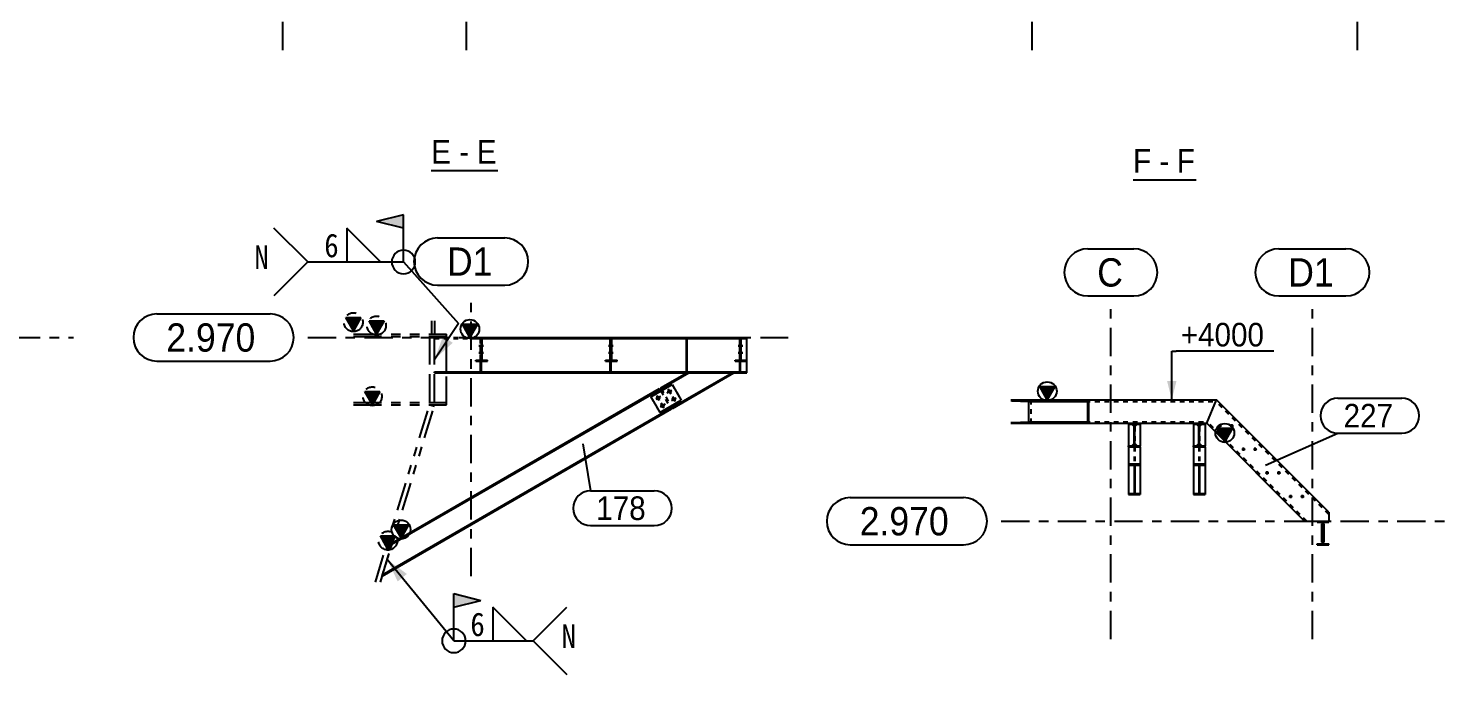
# Model space of a CAD drawing. Header units: millimetres. Extents: x 0 to 594, y 0 to 420.
# Drawn here: x 320.4 to 471.3, y 214.6 to 283.1 of the extents above; entities that cross this region are included whole.
import ezdxf

# ---------------------------------------------------------------- set-up
doc = ezdxf.new("R2010")
doc.units = ezdxf.units.MM
doc.header["$MEASUREMENT"] = 0
for name, pattern in [('XKITLINE00', [0]), ('XKITLINE02', [4, 2, -2]), ('XKITLINE03', [6, 3, -1, 1, -1]), ('XKITLINE04', [3, 0.5, -0.5, 0.5, -0.5, 0.5, -0.5]), ('XKITLINE05', [8, 3, -1, 1, -1, 1, -1])]:
    doc.linetypes.add(name, pattern=pattern)
for name, color, linetype in [('grid', 7, 'Continuous'), ('mark', 7, 'Continuous'), ('part1', 7, 'Continuous'), ('text', 7, 'Continuous'), ('view', 7, 'Continuous'), ('weld', 7, 'Continuous')]:
    doc.layers.add(name, color=color, linetype=linetype)
doc.styles.add('STYLE_1', font='arial.ttf', dxfattribs={"height": 0.2})
doc.styles.add('STYLE_4', font='仿宋_GB2312_3.ttf', dxfattribs={"height": 0.2})

# ---------------------------------------------------------------- blocks, each defined once
blk = doc.blocks.new('*D2578')
at = {"layer": 'grid', "color": 4, "linetype": 'XKITLINE00'}
for p, q in [((1511.73, 1911.53), (1515.95, 1911.53)), ((1511.73, 1906.53), (1515.95, 1906.53))]:
    blk.add_line(p, q, dxfattribs=at)
at = {"layer": 'grid', "color": 4, "linetype": 'XKITLINE03'}
blk.add_line((1513.84, 1819.98), (1513.84, 1905.53), dxfattribs=at)
at = {"layer": 'grid', "color": 4, "linetype": 'XKITLINE00'}
for centre, start, end in [((1511.73, 1909.03), 90, -90), ((1515.95, 1909.03), -90, 90)]:
    blk.add_arc(centre, 2.5, start, end, dxfattribs=at)
at = {"layer": 'grid', "color": 4, "style": 'STYLE_1', "width": 0.9}
blk.add_text('9', height=3, dxfattribs=at).set_placement((1512.73, 1907.53))
blk = doc.blocks.new('*D2579')
at = {"layer": 'grid', "color": 4, "linetype": 'XKITLINE00'}
for p, q in [((1529.89, 1911.53), (1536.79, 1911.53)), ((1529.89, 1906.53), (1536.79, 1906.53))]:
    blk.add_line(p, q, dxfattribs=at)
at = {"layer": 'grid', "color": 4, "linetype": 'XKITLINE03'}
blk.add_line((1533.34, 1819.98), (1533.34, 1905.53), dxfattribs=at)
at = {"layer": 'grid', "color": 4, "linetype": 'XKITLINE00'}
for centre, start, end in [((1529.89, 1909.03), 90, -90), ((1536.79, 1909.03), -90, 90)]:
    blk.add_arc(centre, 2.5, start, end, dxfattribs=at)
at = {"layer": 'grid', "color": 4, "style": 'STYLE_1', "width": 0.9}
blk.add_text('S1', height=3, dxfattribs=at).set_placement((1530.89, 1907.53))
blk = doc.blocks.new('*D2753')
at = {"layer": 'grid', "color": 4, "linetype": 'XKITLINE00'}
for p, q in [((1589.89, 1911.53), (1596.79, 1911.53)), ((1589.89, 1906.53), (1596.79, 1906.53))]:
    blk.add_line(p, q, dxfattribs=at)
at = {"layer": 'grid', "color": 4, "linetype": 'XKITLINE03'}
blk.add_line((1593.34, 1819.98), (1593.34, 1905.53), dxfattribs=at)
at = {"layer": 'grid', "color": 4, "linetype": 'XKITLINE00'}
for centre, start, end in [((1589.89, 1909.03), 90, -90), ((1596.79, 1909.03), -90, 90)]:
    blk.add_arc(centre, 2.5, start, end, dxfattribs=at)
at = {"layer": 'grid', "color": 4, "style": 'STYLE_1', "width": 0.9}
blk.add_text('S2', height=3, dxfattribs=at).set_placement((1590.89, 1907.53))
blk = doc.blocks.new('*D2754')
at = {"layer": 'grid', "color": 4, "linetype": 'XKITLINE00'}
for p, q in [((1624.39, 1911.53), (1631.29, 1911.53)), ((1624.39, 1906.53), (1631.29, 1906.53))]:
    blk.add_line(p, q, dxfattribs=at)
at = {"layer": 'grid', "color": 4, "linetype": 'XKITLINE03'}
blk.add_line((1627.84, 1819.98), (1627.84, 1905.53), dxfattribs=at)
at = {"layer": 'grid', "color": 4, "linetype": 'XKITLINE00'}
for centre, start, end in [((1624.39, 1909.03), 90, -90), ((1631.29, 1909.03), -90, 90)]:
    blk.add_arc(centre, 2.5, start, end, dxfattribs=at)
at = {"layer": 'grid', "color": 4, "style": 'STYLE_1', "width": 0.9}
blk.add_text('S3', height=3, dxfattribs=at).set_placement((1625.39, 1907.53))
blk = doc.blocks.new('*D4155')
at = {"layer": 'grid', "color": 4, "linetype": 'XKITLINE00'}
for p, q in [((1427.1, 1792), (1439.11, 1792)), ((1427.1, 1787), (1439.11, 1787))]:
    blk.add_line(p, q, dxfattribs=at)
at = {"layer": 'grid', "color": 4, "linetype": 'XKITLINE03'}
blk.add_line((1443.11, 1789.5), (1491.64, 1789.5), dxfattribs=at)
at = {"layer": 'grid', "color": 4, "linetype": 'XKITLINE00'}
for centre, start, end in [((1427.1, 1789.5), 90, -90), ((1439.11, 1789.5), -90, 90)]:
    blk.add_arc(centre, 2.5, start, end, dxfattribs=at)
at = {"layer": 'grid', "color": 4, "style": 'STYLE_1', "width": 0.9}
blk.add_text('2.970', height=3, dxfattribs=at).set_placement((1428.1, 1788))
blk = doc.blocks.new('*D4184')
at = {"layer": 'weld', "color": 1, "linetype": 'XKITLINE00'}
for p, q in [((1531.99, 1757.34), (1524.93, 1765.96)), ((1531.99, 1757.34), (1531.99, 1762.34)), ((1531.99, 1762.34), (1534.85, 1761.62)), ((1531.99, 1760.91), (1534.85, 1761.62)), ((1539.69, 1757.34), (1536.12, 1760.91)), ((1536.12, 1760.91), (1536.12, 1757.34)), ((1540.41, 1757.34), (1543.98, 1760.91)), ((1531.99, 1757.34), (1540.41, 1757.34)), ((1536.12, 1757.34), (1539.69, 1757.34)), ((1540.41, 1757.34), (1543.98, 1753.77))]:
    blk.add_line(p, q, dxfattribs=at)
for start, end in [(90, -90), (-90, 90)]:
    blk.add_arc((1531.99, 1757.34), 1.25, start, end, dxfattribs=at)
at = {"layer": 'weld', "color": 1}
for points in [[(1524.93, 1765.96), (1527, 1764.43), (1524.93, 1765.96), (1526.03, 1763.63)], [(1531.99, 1760.91), (1531.99, 1762.34), (1531.99, 1760.91), (1534.85, 1761.62)]]:
    blk.add_solid(points, dxfattribs=at)
at = {"layer": 'weld', "color": 1, "style": 'STYLE_4', "width": 0.9}
for s, p in [('6', (1533.74, 1757.84)), ('N', (1543.41, 1756.59))]:
    blk.add_text(s, height=2.5, dxfattribs=at).set_placement(p)
blk = doc.blocks.new('*D4185')
at = {"layer": 'weld', "color": 1, "linetype": 'XKITLINE00'}
for p, q in [((1526.65, 1802.51), (1523.8, 1801.79)), ((1526.65, 1801.08), (1523.8, 1801.79)), ((1526.65, 1797.51), (1526.65, 1802.51)), ((1516.49, 1797.51), (1512.91, 1801.08)), ((1524.19, 1797.51), (1520.62, 1801.08)), ((1520.62, 1801.08), (1520.62, 1797.51)), ((1516.49, 1797.51), (1512.91, 1793.93)), ((1516.49, 1797.51), (1526.65, 1797.51)), ((1520.62, 1797.51), (1524.19, 1797.51)), ((1526.65, 1797.51), (1532.48, 1790.98)), ((1532.48, 1790.98), (1529.96, 1787.2))]:
    blk.add_line(p, q, dxfattribs=at)
for start, end in [(90, -90), (-90, 90)]:
    blk.add_arc((1526.65, 1797.51), 1.25, start, end, dxfattribs=at)
at = {"layer": 'weld', "color": 1}
for points in [[(1526.65, 1801.08), (1523.8, 1801.79), (1526.65, 1801.08), (1526.65, 1802.51)], [(1529.96, 1787.2), (1530.83, 1789.63), (1529.96, 1787.2), (1531.87, 1788.94)]]:
    blk.add_solid(points, dxfattribs=at)
at = {"layer": 'weld', "color": 1, "style": 'STYLE_4', "width": 0.9}
for s, p in [('6', (1518.24, 1798.01)), ('N', (1510.83, 1796.76))]:
    blk.add_text(s, height=2.5, dxfattribs=at).set_placement(p)
blk = doc.blocks.new('*D4186')
at = {"layer": 'mark', "color": 1, "linetype": 'XKITLINE00'}
for p, q in [((1545.66, 1778.23), (1546.49, 1773.25)), ((1546.49, 1773.25), (1553.25, 1773.25)), ((1546.49, 1773.25), (1546.49, 1773.25)), ((1546.49, 1769.55), (1553.25, 1769.55))]:
    blk.add_line(p, q, dxfattribs=at)
for centre, start, end in [((1546.49, 1771.4), 90, -90), ((1553.25, 1771.4), -90, 90)]:
    blk.add_arc(centre, 1.85, start, end, dxfattribs=at)
at = {"layer": 'mark', "color": 1, "style": 'STYLE_1', "width": 0.9}
blk.add_text('178', height=2.5, dxfattribs=at).set_placement((1547.09, 1770.15))
blk = doc.blocks.new('*D4187')
at = {"layer": 'part1', "color": 0, "linetype": 'XKITLINE00'}
for p, q in [((1561.82, 1789.4), (1561.82, 1789.5)), ((1561.82, 1789.5), (1563.07, 1789.5)), ((1561.82, 1789.4), (1562.41, 1789.4)), ((1562.41, 1787.1), (1562.41, 1789.4)), ((1562.48, 1789.4), (1563.07, 1789.4)), ((1562.48, 1787.1), (1562.48, 1789.4)), ((1563.07, 1789.4), (1563.07, 1789.5)), ((1561.82, 1787.1), (1562.41, 1787.1)), ((1561.82, 1787), (1561.82, 1787.1)), ((1561.82, 1787), (1563.07, 1787)), ((1562.48, 1787.1), (1563.07, 1787.1)), ((1563.07, 1787), (1563.07, 1787.1))]:
    blk.add_line(p, q, dxfattribs=at)
blk = doc.blocks.new('*D4188')
at = {"layer": 'part1', "color": 2, "linetype": 'XKITLINE04'}
for p, q in [((1561.82, 1789.5), (1563.07, 1789.5)), ((1561.82, 1789.4), (1561.82, 1789.5)), ((1561.82, 1789.4), (1562.41, 1789.4)), ((1562.41, 1787.1), (1562.41, 1789.4)), ((1562.48, 1787.1), (1562.48, 1789.4)), ((1562.48, 1789.4), (1563.07, 1789.4)), ((1563.07, 1789.4), (1563.07, 1789.5)), ((1561.82, 1787.1), (1562.41, 1787.1)), ((1561.82, 1787), (1561.82, 1787.1)), ((1561.82, 1787), (1563.07, 1787)), ((1562.48, 1787.1), (1563.07, 1787.1)), ((1563.07, 1787), (1563.07, 1787.1))]:
    blk.add_line(p, q, dxfattribs=at)
blk = doc.blocks.new('*D4189')
at = {"layer": 'part1', "color": 0, "linetype": 'XKITLINE00'}
for p, q in [((1562.31, 1789.14), (1562.31, 1789.39)), ((1562.31, 1789.39), (1562.41, 1789.39)), ((1562.31, 1789.19), (1562.41, 1789.19)), ((1562.31, 1789.13), (1562.31, 1789.14)), ((1562.31, 1789.12), (1562.31, 1789.13)), ((1562.31, 1787.1), (1562.31, 1789.12)), ((1562.31, 1789.12), (1562.41, 1789.12)), ((1562.31, 1787.37), (1562.41, 1787.37)), ((1562.31, 1787.31), (1562.41, 1787.31)), ((1562.31, 1785.86), (1562.31, 1787)), ((1562.41, 1785.86), (1562.41, 1787)), ((1562.31, 1785.86), (1562.41, 1785.86))]:
    blk.add_line(p, q, dxfattribs=at)
at = {"layer": 'part1', "color": 2, "linetype": 'XKITLINE04'}
for p, q in [((1562.31, 1787), (1562.31, 1789.2)), ((1562.31, 1789.2), (1562.41, 1789.2)), ((1562.31, 1789.12), (1562.41, 1789.12)), ((1562.41, 1789.14), (1562.41, 1789.39)), ((1562.41, 1787), (1562.41, 1789.2)), ((1562.41, 1789.13), (1562.41, 1789.14)), ((1562.41, 1789.12), (1562.41, 1789.13)), ((1562.31, 1787.37), (1562.41, 1787.37)), ((1562.31, 1786.05), (1562.41, 1786.05))]:
    blk.add_line(p, q, dxfattribs=at)
blk = doc.blocks.new('*D4190')
at = {"layer": 'part1', "color": 0, "linetype": 'XKITLINE00'}
for p, q in [((1562.14, 1788.62), (1562.64, 1788.62)), ((1562.14, 1787.87), (1562.64, 1787.87))]:
    blk.add_line(p, q, dxfattribs=at)
blk = doc.blocks.new('*D4191')
at = {"layer": 'part1', "color": 0, "linetype": 'XKITLINE02'}
for p, q in [((1562.64, 1788.62), (1562.14, 1788.62)), ((1562.64, 1787.87), (1562.14, 1787.87))]:
    blk.add_line(p, q, dxfattribs=at)
blk = doc.blocks.new('*D4192')
at = {"layer": 'part1', "color": 2, "linetype": 'XKITLINE04'}
for p, q in [((1562.31, 1789.14), (1562.31, 1789.39)), ((1562.31, 1789.39), (1562.41, 1789.39)), ((1562.31, 1785.86), (1562.31, 1789.2)), ((1562.31, 1789.2), (1562.41, 1789.2)), ((1562.31, 1789.19), (1562.41, 1789.19)), ((1562.31, 1789.13), (1562.31, 1789.14)), ((1562.31, 1789.12), (1562.31, 1789.13)), ((1562.31, 1789.12), (1562.41, 1789.12)), ((1562.31, 1789.12), (1562.41, 1789.12)), ((1562.41, 1789.14), (1562.41, 1789.39)), ((1562.41, 1785.86), (1562.41, 1789.2)), ((1562.41, 1789.13), (1562.41, 1789.14)), ((1562.41, 1789.12), (1562.41, 1789.13)), ((1562.31, 1787.37), (1562.41, 1787.37)), ((1562.31, 1787.37), (1562.41, 1787.37)), ((1562.31, 1787.31), (1562.41, 1787.31)), ((1562.31, 1786.05), (1562.41, 1786.05)), ((1562.31, 1785.86), (1562.41, 1785.86))]:
    blk.add_line(p, q, dxfattribs=at)
blk = doc.blocks.new('*D4193')
at = {"layer": 'grid', "color": 4, "linetype": 'XKITLINE00'}
for p, q in [((1530.26, 1800.05), (1537.38, 1800.05)), ((1530.26, 1795.05), (1537.38, 1795.05))]:
    blk.add_line(p, q, dxfattribs=at)
at = {"layer": 'grid', "color": 4, "linetype": 'XKITLINE03'}
blk.add_line((1533.82, 1764.19), (1533.82, 1794.05), dxfattribs=at)
at = {"layer": 'grid', "color": 4, "linetype": 'XKITLINE00'}
for centre, start, end in [((1530.26, 1797.55), 90, -90), ((1537.38, 1797.55), -90, 90)]:
    blk.add_arc(centre, 2.5, start, end, dxfattribs=at)
at = {"layer": 'grid', "color": 4, "style": 'STYLE_1', "width": 0.9}
blk.add_text('D1', height=3, dxfattribs=at).set_placement((1531.26, 1796.05))
blk = doc.blocks.new('*D4194')
at = {"layer": 'grid', "color": 4, "linetype": 'XKITLINE00'}
for p, q in [((1500.49, 1792), (1512.5, 1792)), ((1500.49, 1787), (1512.5, 1787))]:
    blk.add_line(p, q, dxfattribs=at)
at = {"layer": 'grid', "color": 4, "linetype": 'XKITLINE03'}
blk.add_line((1516.5, 1789.5), (1567.45, 1789.5), dxfattribs=at)
at = {"layer": 'grid', "color": 4, "linetype": 'XKITLINE00'}
for centre, start, end in [((1500.49, 1789.5), 90, -90), ((1512.5, 1789.5), -90, 90)]:
    blk.add_arc(centre, 2.5, start, end, dxfattribs=at)
at = {"layer": 'grid', "color": 4, "style": 'STYLE_1', "width": 0.9}
blk.add_text('2.970', height=3, dxfattribs=at).set_placement((1501.49, 1788))
blk = doc.blocks.new('*D4195')
at = {"layer": 'part1', "color": 6, "linetype": 'XKITLINE05'}
for p, q in [((1523.79, 1789.87), (1522.99, 1791.27)), ((1522.99, 1791.27), (1524.59, 1791.27)), ((1524.59, 1791.27), (1523.79, 1789.87)), ((1521.33, 1789.87), (1531.19, 1789.87)), ((1521.33, 1789.62), (1531.19, 1789.62)), ((1531.19, 1789.5), (1531.19, 1789.87)), ((1531.19, 1782.37), (1531.19, 1789.5)), ((1531.19, 1787), (1531.19, 1789.5)), ((1531.19, 1785.86), (1531.19, 1787)), ((1531.19, 1785.75), (1531.19, 1785.86)), ((1531.19, 1782.37), (1531.19, 1785.75)), ((1521.33, 1782.62), (1531.19, 1782.62)), ((1521.33, 1782.37), (1531.19, 1782.37))]:
    blk.add_line(p, q, dxfattribs=at)
blk.add_circle((1523.79, 1790.77), 1, dxfattribs=at)
at = {"layer": 'part1', "color": 6}
blk.add_solid([(1522.99, 1791.27), (1524.59, 1791.27), (1522.99, 1791.27), (1523.79, 1789.87)], dxfattribs=at)
blk = doc.blocks.new('*D4196')
at = {"layer": 'part1', "color": 6, "linetype": 'XKITLINE05'}
for p, q in [((1521.33, 1790.22), (1520.53, 1791.62)), ((1520.53, 1791.62), (1522.13, 1791.62)), ((1522.13, 1791.62), (1521.33, 1790.22)), ((1529.63, 1791.25), (1529.63, 1789.87)), ((1529.94, 1791.25), (1529.94, 1789.87)), ((1521.33, 1789.87), (1529.63, 1789.87)), ((1529.63, 1789.87), (1529.94, 1789.87))]:
    blk.add_line(p, q, dxfattribs=at)
blk.add_circle((1521.33, 1791.12), 1, dxfattribs=at)
at = {"layer": 'part1', "color": 6}
blk.add_solid([(1520.53, 1791.62), (1522.13, 1791.62), (1520.53, 1791.62), (1521.33, 1790.22)], dxfattribs=at)
blk = doc.blocks.new('*D4197')
at = {"layer": 'part1', "color": 0, "linetype": 'XKITLINE00'}
for p, q in [((1534.32, 1789.4), (1534.32, 1789.5)), ((1534.32, 1789.5), (1535.57, 1789.5)), ((1534.32, 1789.4), (1534.91, 1789.4)), ((1534.91, 1787.1), (1534.91, 1789.4)), ((1534.98, 1789.4), (1535.57, 1789.4)), ((1534.98, 1787.1), (1534.98, 1789.4)), ((1535.57, 1789.4), (1535.57, 1789.5)), ((1534.32, 1787.1), (1534.91, 1787.1)), ((1534.32, 1787), (1534.32, 1787.1)), ((1534.32, 1787), (1535.57, 1787)), ((1534.98, 1787.1), (1535.57, 1787.1)), ((1535.57, 1787), (1535.57, 1787.1))]:
    blk.add_line(p, q, dxfattribs=at)
blk = doc.blocks.new('*D4198')
at = {"layer": 'part1', "color": 0, "linetype": 'XKITLINE00'}
for p, q in [((1548.07, 1789.4), (1548.07, 1789.5)), ((1548.07, 1789.5), (1549.32, 1789.5)), ((1548.07, 1789.4), (1548.66, 1789.4)), ((1548.66, 1787.1), (1548.66, 1789.4)), ((1548.73, 1789.4), (1549.32, 1789.4)), ((1548.73, 1787.1), (1548.73, 1789.4)), ((1549.32, 1789.4), (1549.32, 1789.5)), ((1548.07, 1787.1), (1548.66, 1787.1)), ((1548.07, 1787), (1548.07, 1787.1)), ((1548.07, 1787), (1549.32, 1787)), ((1548.73, 1787.1), (1549.32, 1787.1)), ((1549.32, 1787), (1549.32, 1787.1))]:
    blk.add_line(p, q, dxfattribs=at)
blk = doc.blocks.new('*D4199')
at = {"layer": 'part1', "color": 2, "linetype": 'XKITLINE04'}
for p, q in [((1534.32, 1789.5), (1535.57, 1789.5)), ((1534.32, 1789.4), (1534.32, 1789.5)), ((1534.32, 1789.4), (1534.91, 1789.4)), ((1534.91, 1787.1), (1534.91, 1789.4)), ((1534.98, 1787.1), (1534.98, 1789.4)), ((1534.98, 1789.4), (1535.57, 1789.4)), ((1535.57, 1789.4), (1535.57, 1789.5)), ((1534.32, 1787.1), (1534.91, 1787.1)), ((1534.32, 1787), (1534.32, 1787.1)), ((1534.32, 1787), (1535.57, 1787)), ((1534.98, 1787.1), (1535.57, 1787.1)), ((1535.57, 1787), (1535.57, 1787.1))]:
    blk.add_line(p, q, dxfattribs=at)
blk = doc.blocks.new('*D4200')
at = {"layer": 'part1', "color": 0, "linetype": 'XKITLINE00'}
for p, q in [((1525.42, 1767.58), (1553.86, 1784)), ((1525.47, 1767.72), (1553.81, 1784.08)), ((1553.81, 1784.08), (1553.95, 1783.84)), ((1524.39, 1764.21), (1555.06, 1781.92)), ((1524.43, 1764.35), (1555.01, 1782)), ((1554.92, 1782.16), (1555.06, 1781.92)), ((1526.39, 1768.25), (1525.59, 1769.65)), ((1525.59, 1769.65), (1527.19, 1769.65)), ((1527.19, 1769.65), (1526.39, 1768.25))]:
    blk.add_line(p, q, dxfattribs=at)
at = {"layer": 'part1', "color": 2, "linetype": 'XKITLINE04'}
for p, q in [((1553.95, 1783.84), (1554.92, 1782.16)), ((1524.39, 1764.21), (1525.47, 1767.72))]:
    blk.add_line(p, q, dxfattribs=at)
at = {"layer": 'part1', "color": 0, "linetype": 'XKITLINE00'}
blk.add_circle((1526.39, 1769.15), 1, dxfattribs=at)
at = {"layer": 'part1', "color": 0}
blk.add_solid([(1525.59, 1769.65), (1527.19, 1769.65), (1525.59, 1769.65), (1526.39, 1768.25)], dxfattribs=at)
blk = doc.blocks.new('*D4201')
at = {"layer": 'part1', "color": 2, "linetype": 'XKITLINE04'}
for p, q in [((1548.07, 1789.5), (1549.32, 1789.5)), ((1548.07, 1789.4), (1548.07, 1789.5)), ((1548.07, 1789.4), (1548.66, 1789.4)), ((1548.66, 1787.1), (1548.66, 1789.4)), ((1548.73, 1787.1), (1548.73, 1789.4)), ((1548.73, 1789.4), (1549.32, 1789.4)), ((1549.32, 1789.4), (1549.32, 1789.5)), ((1548.07, 1787.1), (1548.66, 1787.1)), ((1548.07, 1787), (1548.07, 1787.1)), ((1548.07, 1787), (1549.32, 1787)), ((1548.73, 1787.1), (1549.32, 1787.1)), ((1549.32, 1787), (1549.32, 1787.1))]:
    blk.add_line(p, q, dxfattribs=at)
blk = doc.blocks.new('*D4202')
at = {"layer": 'part1', "color": 0, "linetype": 'XKITLINE00'}
for p, q in [((1533.69, 1789.5), (1532.89, 1790.9)), ((1532.89, 1790.9), (1534.49, 1790.9)), ((1534.49, 1790.9), (1533.69, 1789.5)), ((1534.19, 1789.5), (1534.32, 1789.5)), ((1534.19, 1789.39), (1534.32, 1789.39)), ((1534.74, 1789.39), (1534.91, 1789.39)), ((1534.98, 1789.39), (1535.15, 1789.39)), ((1535.57, 1789.5), (1548.07, 1789.5)), ((1535.57, 1789.39), (1548.66, 1789.39)), ((1548.73, 1789.39), (1562.41, 1789.39)), ((1549.32, 1789.5), (1561.82, 1789.5)), ((1562.48, 1789.39), (1563.07, 1789.39)), ((1563.07, 1789.39), (1563.07, 1789.4)), ((1563.07, 1787.1), (1563.07, 1789.39)), ((1563.07, 1785.75), (1563.07, 1787)), ((1529.94, 1785.86), (1563.07, 1785.86)), ((1529.94, 1785.75), (1563.07, 1785.75))]:
    blk.add_line(p, q, dxfattribs=at)
at = {"layer": 'part1', "color": 2, "linetype": 'XKITLINE04'}
for p, q in [((1529.94, 1789.39), (1529.94, 1789.5)), ((1529.94, 1789.5), (1534.19, 1789.5)), ((1529.94, 1789.39), (1534.19, 1789.39)), ((1529.94, 1789.39), (1531.19, 1789.39)), ((1531.19, 1785.75), (1531.19, 1789.5)), ((1534.32, 1789.5), (1535.57, 1789.5)), ((1534.32, 1789.39), (1534.74, 1789.39)), ((1534.91, 1789.39), (1534.98, 1789.39)), ((1535.15, 1789.39), (1535.57, 1789.39)), ((1548.07, 1789.5), (1549.32, 1789.5)), ((1548.66, 1789.39), (1548.73, 1789.39)), ((1556.75, 1789.39), (1562.48, 1789.39)), ((1561.82, 1789.5), (1563.07, 1789.5)), ((1563.07, 1789.4), (1563.07, 1789.5)), ((1563.07, 1787), (1563.07, 1787.1)), ((1529.94, 1785.75), (1529.94, 1785.86))]:
    blk.add_line(p, q, dxfattribs=at)
at = {"layer": 'part1', "color": 0, "linetype": 'XKITLINE00'}
blk.add_circle((1533.69, 1790.4), 1, dxfattribs=at)
at = {"layer": 'part1', "color": 0}
blk.add_solid([(1532.89, 1790.9), (1534.49, 1790.9), (1532.89, 1790.9), (1533.69, 1789.5)], dxfattribs=at)
blk = doc.blocks.new('*D4203')
at = {"layer": 'part1', "color": 0, "linetype": 'XKITLINE00'}
for p, q in [((1553.92, 1784.15), (1556.7, 1785.75)), ((1553.97, 1784.06), (1556.9, 1785.75)), ((1555.12, 1782.07), (1561.5, 1785.75)), ((1555.17, 1781.98), (1561.7, 1785.75)), ((1553.92, 1784.15), (1554.06, 1783.9)), ((1555.03, 1782.22), (1555.17, 1781.98))]:
    blk.add_line(p, q, dxfattribs=at)
at = {"layer": 'part1', "color": 2, "linetype": 'XKITLINE04'}
for p, q in [((1556.7, 1785.75), (1561.7, 1785.75)), ((1553.97, 1784.06), (1555.03, 1782.22)), ((1555.12, 1782.07), (1555.17, 1781.98))]:
    blk.add_line(p, q, dxfattribs=at)
blk = doc.blocks.new('*D4204')
at = {"layer": 'part1', "color": 2, "linetype": 'XKITLINE04'}
for p, q in [((1552.87, 1783.21), (1555.14, 1784.53)), ((1555.14, 1784.53), (1556.11, 1782.85)), ((1552.87, 1783.21), (1553.84, 1781.54)), ((1553.84, 1781.54), (1556.11, 1782.85))]:
    blk.add_line(p, q, dxfattribs=at)
blk = doc.blocks.new('*D4205')
at = {"layer": 'part1', "color": 0, "linetype": 'XKITLINE00'}
for p, q in [((1552.87, 1783.21), (1555.14, 1784.53)), ((1555.14, 1784.53), (1556.11, 1782.85)), ((1552.87, 1783.21), (1553.84, 1781.54)), ((1553.84, 1781.54), (1556.11, 1782.85))]:
    blk.add_line(p, q, dxfattribs=at)
blk = doc.blocks.new('*D4206')
at = {"layer": 'part1', "color": 0, "linetype": 'XKITLINE00'}
for p, q in [((1554.59, 1783.63), (1555.11, 1783.93)), ((1554.7, 1784.04), (1555, 1783.52)), ((1555.06, 1782.82), (1555.58, 1783.12)), ((1555.17, 1783.23), (1555.47, 1782.71))]:
    blk.add_line(p, q, dxfattribs=at)
for centre in [(1554.85, 1783.78), (1555.32, 1782.97)]:
    blk.add_circle(centre, 0.15, dxfattribs=at)
blk = doc.blocks.new('*D4207')
at = {"layer": 'part1', "color": 0, "linetype": 'XKITLINE00'}
for p, q in [((1553.92, 1783.24), (1553.4, 1782.94)), ((1553.81, 1782.83), (1553.51, 1783.35)), ((1554.39, 1782.43), (1553.87, 1782.13)), ((1554.28, 1782.02), (1553.98, 1782.54))]:
    blk.add_line(p, q, dxfattribs=at)
for centre in [(1553.66, 1783.09), (1554.13, 1782.28)]:
    blk.add_circle(centre, 0.15, dxfattribs=at)
blk = doc.blocks.new('*D4208')
at = {"layer": 'part1', "color": 0, "linetype": 'XKITLINE00'}
for p, q in [((1556.65, 1789.39), (1556.75, 1789.39)), ((1556.65, 1785.86), (1556.65, 1789.39)), ((1556.75, 1785.86), (1556.75, 1789.39)), ((1556.65, 1785.86), (1556.75, 1785.86))]:
    blk.add_line(p, q, dxfattribs=at)
at = {"layer": 'part1', "color": 2, "linetype": 'XKITLINE04'}
for p, q in [((1556.65, 1789.14), (1556.75, 1789.14)), ((1556.65, 1786.11), (1556.75, 1786.11))]:
    blk.add_line(p, q, dxfattribs=at)
blk = doc.blocks.new('*D4209')
at = {"layer": 'part1', "color": 2, "linetype": 'XKITLINE04'}
for p, q in [((1556.65, 1785.86), (1556.65, 1789.39)), ((1556.65, 1789.39), (1556.75, 1789.39)), ((1556.65, 1789.14), (1556.75, 1789.14)), ((1556.75, 1785.86), (1556.75, 1789.39)), ((1556.65, 1786.11), (1556.75, 1786.11)), ((1556.65, 1785.86), (1556.75, 1785.86))]:
    blk.add_line(p, q, dxfattribs=at)
blk = doc.blocks.new('*D4210')
at = {"layer": 'part1', "color": 2, "linetype": 'XKITLINE04'}
for p, q in [((1548.56, 1789.14), (1548.56, 1789.39)), ((1548.56, 1789.39), (1548.66, 1789.39)), ((1548.56, 1785.86), (1548.56, 1789.2)), ((1548.56, 1789.2), (1548.66, 1789.2)), ((1548.56, 1789.19), (1548.66, 1789.19)), ((1548.56, 1789.13), (1548.56, 1789.14)), ((1548.56, 1789.12), (1548.56, 1789.13)), ((1548.56, 1789.12), (1548.66, 1789.12)), ((1548.56, 1789.12), (1548.66, 1789.12)), ((1548.66, 1789.14), (1548.66, 1789.39)), ((1548.66, 1785.86), (1548.66, 1789.2)), ((1548.66, 1789.13), (1548.66, 1789.14)), ((1548.66, 1789.12), (1548.66, 1789.13)), ((1548.56, 1787.37), (1548.66, 1787.37)), ((1548.56, 1787.37), (1548.66, 1787.37)), ((1548.56, 1787.31), (1548.66, 1787.31)), ((1548.56, 1786.05), (1548.66, 1786.05)), ((1548.56, 1785.86), (1548.66, 1785.86))]:
    blk.add_line(p, q, dxfattribs=at)
blk = doc.blocks.new('*D4211')
at = {"layer": 'part1', "color": 0, "linetype": 'XKITLINE02'}
for p, q in [((1548.89, 1788.62), (1548.39, 1788.62)), ((1548.89, 1787.87), (1548.39, 1787.87))]:
    blk.add_line(p, q, dxfattribs=at)
blk = doc.blocks.new('*D4212')
at = {"layer": 'part1', "color": 2, "linetype": 'XKITLINE04'}
for p, q in [((1534.81, 1789.14), (1534.81, 1789.39)), ((1534.81, 1789.39), (1534.91, 1789.39)), ((1534.81, 1785.86), (1534.81, 1789.2)), ((1534.81, 1789.2), (1534.91, 1789.2)), ((1534.81, 1789.19), (1534.91, 1789.19)), ((1534.81, 1789.13), (1534.81, 1789.14)), ((1534.81, 1789.12), (1534.81, 1789.13)), ((1534.81, 1789.12), (1534.91, 1789.12)), ((1534.81, 1789.12), (1534.91, 1789.12)), ((1534.91, 1789.14), (1534.91, 1789.39)), ((1534.91, 1785.86), (1534.91, 1789.2)), ((1534.91, 1789.13), (1534.91, 1789.14)), ((1534.91, 1789.12), (1534.91, 1789.13)), ((1534.81, 1787.37), (1534.91, 1787.37)), ((1534.81, 1787.37), (1534.91, 1787.37)), ((1534.81, 1787.31), (1534.91, 1787.31)), ((1534.81, 1786.05), (1534.91, 1786.05)), ((1534.81, 1785.86), (1534.91, 1785.86))]:
    blk.add_line(p, q, dxfattribs=at)
blk = doc.blocks.new('*D4213')
at = {"layer": 'part1', "color": 0, "linetype": 'XKITLINE02'}
for p, q in [((1535.14, 1788.62), (1534.64, 1788.62)), ((1535.14, 1787.87), (1534.64, 1787.87))]:
    blk.add_line(p, q, dxfattribs=at)
blk = doc.blocks.new('*D4214')
at = {"layer": 'part1', "color": 2, "linetype": 'XKITLINE04'}
for p, q in [((1534.81, 1789.14), (1534.81, 1789.39)), ((1534.81, 1787), (1534.81, 1789.2)), ((1534.81, 1789.2), (1534.91, 1789.2)), ((1534.81, 1789.19), (1534.91, 1789.19)), ((1534.81, 1789.13), (1534.81, 1789.14)), ((1534.81, 1789.12), (1534.81, 1789.13)), ((1534.81, 1787.19), (1534.81, 1789.12)), ((1534.81, 1789.12), (1534.91, 1789.12)), ((1534.81, 1789.12), (1534.91, 1789.12)), ((1534.91, 1789.14), (1534.91, 1789.39)), ((1534.91, 1787), (1534.91, 1789.2)), ((1534.91, 1789.13), (1534.91, 1789.14)), ((1534.91, 1789.12), (1534.91, 1789.13)), ((1534.81, 1787.37), (1534.91, 1787.37)), ((1534.81, 1787.37), (1534.91, 1787.37)), ((1534.81, 1787.31), (1534.91, 1787.31)), ((1534.81, 1786.05), (1534.91, 1786.05))]:
    blk.add_line(p, q, dxfattribs=at)
at = {"layer": 'part1', "color": 0, "linetype": 'XKITLINE00'}
for p, q in [((1534.81, 1789.31), (1534.81, 1789.39)), ((1534.81, 1789.39), (1534.91, 1789.39)), ((1534.81, 1787.1), (1534.81, 1787.19)), ((1534.81, 1785.86), (1534.81, 1787)), ((1534.91, 1785.86), (1534.91, 1787)), ((1534.81, 1785.86), (1534.91, 1785.86))]:
    blk.add_line(p, q, dxfattribs=at)
blk = doc.blocks.new('*D4215')
at = {"layer": 'part1', "color": 0, "linetype": 'XKITLINE02'}
for p, q in [((1534.64, 1788.62), (1535.14, 1788.62)), ((1534.64, 1787.87), (1535.14, 1787.87))]:
    blk.add_line(p, q, dxfattribs=at)
blk = doc.blocks.new('*D4216')
at = {"layer": 'part1', "color": 0, "linetype": 'XKITLINE00'}
for p, q in [((1548.56, 1789.14), (1548.56, 1789.39)), ((1548.56, 1789.39), (1548.66, 1789.39)), ((1548.56, 1789.19), (1548.66, 1789.19)), ((1548.56, 1789.13), (1548.56, 1789.14)), ((1548.56, 1789.12), (1548.56, 1789.13)), ((1548.56, 1787.1), (1548.56, 1789.12)), ((1548.56, 1789.12), (1548.66, 1789.12)), ((1548.56, 1787.37), (1548.66, 1787.37)), ((1548.56, 1787.31), (1548.66, 1787.31)), ((1548.56, 1785.86), (1548.56, 1787)), ((1548.66, 1785.86), (1548.66, 1787)), ((1548.56, 1785.86), (1548.66, 1785.86))]:
    blk.add_line(p, q, dxfattribs=at)
at = {"layer": 'part1', "color": 2, "linetype": 'XKITLINE04'}
for p, q in [((1548.56, 1787), (1548.56, 1789.2)), ((1548.56, 1789.2), (1548.66, 1789.2)), ((1548.56, 1789.12), (1548.66, 1789.12)), ((1548.66, 1789.14), (1548.66, 1789.39)), ((1548.66, 1787), (1548.66, 1789.2)), ((1548.66, 1789.13), (1548.66, 1789.14)), ((1548.66, 1789.12), (1548.66, 1789.13)), ((1548.56, 1787.37), (1548.66, 1787.37)), ((1548.56, 1786.05), (1548.66, 1786.05))]:
    blk.add_line(p, q, dxfattribs=at)
blk = doc.blocks.new('*D4217')
at = {"layer": 'part1', "color": 0, "linetype": 'XKITLINE00'}
for p, q in [((1548.39, 1788.62), (1548.89, 1788.62)), ((1548.39, 1787.87), (1548.89, 1787.87))]:
    blk.add_line(p, q, dxfattribs=at)
blk = doc.blocks.new('*D4218')
at = {"layer": 'part1', "color": 6, "linetype": 'XKITLINE05'}
for p, q in [((1529.44, 1789.62), (1529.94, 1789.62)), ((1529.44, 1789.5), (1529.44, 1789.62)), ((1529.44, 1787), (1529.44, 1789.5)), ((1529.94, 1789.5), (1529.94, 1789.62)), ((1529.94, 1787), (1529.94, 1789.5)), ((1529.44, 1782.62), (1529.44, 1787)), ((1529.94, 1782.62), (1529.94, 1787)), ((1529.44, 1782.62), (1529.94, 1782.62))]:
    blk.add_line(p, q, dxfattribs=at)
blk = doc.blocks.new('*D4219')
at = {"layer": 'part1', "color": 6, "linetype": 'XKITLINE05'}
for p, q in [((1529.44, 1782.62), (1529.44, 1789.62)), ((1529.44, 1789.62), (1529.94, 1789.62)), ((1529.94, 1782.62), (1529.94, 1789.62)), ((1529.44, 1782.62), (1529.94, 1782.62))]:
    blk.add_line(p, q, dxfattribs=at)
blk = doc.blocks.new('*D4220')
at = {"layer": 'part1', "color": 6, "linetype": 'XKITLINE05'}
for p, q in [((1523.66, 1763.55), (1529.44, 1782.37)), ((1524.19, 1763.55), (1529.92, 1782.23)), ((1529.44, 1782.37), (1529.92, 1782.23)), ((1525, 1767.06), (1524.2, 1768.46)), ((1524.2, 1768.46), (1525.8, 1768.46)), ((1525.8, 1768.46), (1525, 1767.06))]:
    blk.add_line(p, q, dxfattribs=at)
blk.add_circle((1525, 1767.96), 1, dxfattribs=at)
at = {"layer": 'part1', "color": 6}
blk.add_solid([(1524.2, 1768.46), (1525.8, 1768.46), (1524.2, 1768.46), (1525, 1767.06)], dxfattribs=at)
blk = doc.blocks.new('*D4221')
at = {"layer": 'part1', "color": 6, "linetype": 'XKITLINE05'}
for p, q in [((1523.35, 1782.37), (1522.55, 1783.77)), ((1522.55, 1783.77), (1524.15, 1783.77)), ((1524.15, 1783.77), (1523.35, 1782.37)), ((1521.33, 1782.37), (1529.44, 1782.37)), ((1523.66, 1763.55), (1529.44, 1782.37))]:
    blk.add_line(p, q, dxfattribs=at)
blk.add_circle((1523.35, 1783.27), 1, dxfattribs=at)
at = {"layer": 'part1', "color": 6}
blk.add_solid([(1522.55, 1783.77), (1524.15, 1783.77), (1522.55, 1783.77), (1523.35, 1782.37)], dxfattribs=at)
blk = doc.blocks.new('*D4222')
at = {"layer": 'view', "color": 2, "linetype": 'XKITLINE00'}
blk.add_line((1529.58, 1807.19), (1536.64, 1807.19), dxfattribs=at)
at = {"layer": 'view', "color": 3, "style": 'STYLE_1', "width": 0.9}
for s, p in [('E', (1529.58, 1807.94)), ('E', (1534.42, 1807.94)), ('-', (1532.56, 1807.94))]:
    blk.add_text(s, height=2.5, dxfattribs=at).set_placement(p)
blk = doc.blocks.new('*D4223')
at = {"layer": 'text', "color": 1, "linetype": 'XKITLINE00'}
for p, q in [((1608.14, 1782.9), (1608.14, 1788.05)), ((1608.14, 1788.05), (1608.59, 1788.05)), ((1618.95, 1788.05), (1608.59, 1788.05))]:
    blk.add_line(p, q, dxfattribs=at)
at = {"layer": 'text', "color": 1}
blk.add_solid([(1608.14, 1782.9), (1607.64, 1784.9), (1608.14, 1782.9), (1608.64, 1784.9)], dxfattribs=at)
at = {"layer": 'text', "color": 1, "style": 'STYLE_1', "width": 0.9}
blk.add_text('+4000', height=2.5, dxfattribs=at).set_placement((1609.09, 1788.55))
blk = doc.blocks.new('*D4224')
at = {"layer": 'grid', "color": 4, "linetype": 'XKITLINE00'}
for p, q in [((1619.49, 1798.9), (1626.61, 1798.9)), ((1619.49, 1793.9), (1626.61, 1793.9))]:
    blk.add_line(p, q, dxfattribs=at)
at = {"layer": 'grid', "color": 4, "linetype": 'XKITLINE03'}
blk.add_line((1623.05, 1757.52), (1623.05, 1792.9), dxfattribs=at)
at = {"layer": 'grid', "color": 4, "linetype": 'XKITLINE00'}
for centre, start, end in [((1619.49, 1796.4), 90, -90), ((1626.61, 1796.4), -90, 90)]:
    blk.add_arc(centre, 2.5, start, end, dxfattribs=at)
at = {"layer": 'grid', "color": 4, "style": 'STYLE_1', "width": 0.9}
blk.add_text('D1', height=3, dxfattribs=at).set_placement((1620.49, 1794.9))
blk = doc.blocks.new('*D4225')
at = {"layer": 'grid', "color": 4, "linetype": 'XKITLINE00'}
for p, q in [((1599.23, 1798.9), (1604.12, 1798.9)), ((1599.23, 1793.9), (1604.12, 1793.9))]:
    blk.add_line(p, q, dxfattribs=at)
at = {"layer": 'grid', "color": 4, "linetype": 'XKITLINE03'}
blk.add_line((1601.68, 1757.52), (1601.68, 1792.9), dxfattribs=at)
at = {"layer": 'grid', "color": 4, "linetype": 'XKITLINE00'}
for centre, start, end in [((1599.23, 1796.4), 90, -90), ((1604.12, 1796.4), -90, 90)]:
    blk.add_arc(centre, 2.5, start, end, dxfattribs=at)
at = {"layer": 'grid', "color": 4, "style": 'STYLE_1', "width": 0.9}
blk.add_text('C', height=3, dxfattribs=at).set_placement((1600.23, 1794.9))
blk = doc.blocks.new('*D4226')
at = {"layer": 'grid', "color": 4, "linetype": 'XKITLINE00'}
for p, q in [((1574.04, 1772.52), (1586.05, 1772.52)), ((1574.04, 1767.52), (1586.05, 1767.52))]:
    blk.add_line(p, q, dxfattribs=at)
at = {"layer": 'grid', "color": 4, "linetype": 'XKITLINE03'}
blk.add_line((1590.05, 1770.02), (1637.71, 1770.02), dxfattribs=at)
at = {"layer": 'grid', "color": 4, "linetype": 'XKITLINE00'}
for centre, start, end in [((1574.04, 1770.02), 90, -90), ((1586.05, 1770.02), -90, 90)]:
    blk.add_arc(centre, 2.5, start, end, dxfattribs=at)
at = {"layer": 'grid', "color": 4, "style": 'STYLE_1', "width": 0.9}
blk.add_text('2.970', height=3, dxfattribs=at).set_placement((1575.04, 1768.52))
blk = doc.blocks.new('*D4227')
at = {"layer": 'mark', "color": 1, "linetype": 'XKITLINE00'}
for p, q in [((1625.76, 1783.06), (1632.53, 1783.06)), ((1618.09, 1775.95), (1625.76, 1779.36)), ((1625.76, 1779.36), (1632.53, 1779.36)), ((1625.76, 1779.36), (1625.76, 1779.36))]:
    blk.add_line(p, q, dxfattribs=at)
for centre, start, end in [((1625.76, 1781.21), 90, -90), ((1632.53, 1781.21), -90, 90)]:
    blk.add_arc(centre, 1.85, start, end, dxfattribs=at)
at = {"layer": 'mark', "color": 1, "style": 'STYLE_1', "width": 0.9}
blk.add_text('227', height=2.5, dxfattribs=at).set_placement((1626.36, 1779.96))
blk = doc.blocks.new('*D4228')
at = {"layer": 'part1', "color": 0, "linetype": 'XKITLINE00'}
for p, q in [((1623.55, 1769.92), (1623.55, 1770.02)), ((1623.55, 1770.02), (1624.8, 1770.02)), ((1623.55, 1769.92), (1624.14, 1769.92)), ((1624.14, 1767.62), (1624.14, 1769.92)), ((1624.21, 1769.92), (1624.8, 1769.92)), ((1624.21, 1767.62), (1624.21, 1769.92)), ((1624.8, 1769.92), (1624.8, 1770.02)), ((1623.55, 1767.52), (1623.55, 1767.62)), ((1623.55, 1767.62), (1624.14, 1767.62)), ((1623.55, 1767.52), (1624.8, 1767.52)), ((1624.21, 1767.62), (1624.8, 1767.62)), ((1624.8, 1767.52), (1624.8, 1767.62))]:
    blk.add_line(p, q, dxfattribs=at)
blk = doc.blocks.new('*D4229')
at = {"layer": 'part1', "color": 0, "linetype": 'XKITLINE00'}
for p, q in [((1611.85, 1780.4), (1612.89, 1782.9)), ((1624.8, 1770.99), (1612.89, 1782.9)), ((1622.23, 1770.02), (1611.85, 1780.4)), ((1613.77, 1778.48), (1612.97, 1779.88)), ((1612.97, 1779.88), (1614.57, 1779.88)), ((1614.57, 1779.88), (1613.77, 1778.48)), ((1624.8, 1770.99), (1624.8, 1770.02)), ((1622.23, 1770.02), (1623.55, 1770.02))]:
    blk.add_line(p, q, dxfattribs=at)
at = {"layer": 'part1', "color": 2, "linetype": 'XKITLINE04'}
for p, q in [((1624.8, 1770.74), (1612.82, 1782.72)), ((1622.48, 1770.02), (1611.93, 1780.57)), ((1623.55, 1770.02), (1624.8, 1770.02))]:
    blk.add_line(p, q, dxfattribs=at)
at = {"layer": 'part1', "color": 0, "linetype": 'XKITLINE00'}
blk.add_circle((1613.77, 1779.38), 1, dxfattribs=at)
at = {"layer": 'part1', "color": 0}
blk.add_solid([(1612.97, 1779.88), (1614.57, 1779.88), (1612.97, 1779.88), (1613.77, 1778.48)], dxfattribs=at)
blk = doc.blocks.new('*D4230')
at = {"layer": 'part1', "color": 0, "linetype": 'XKITLINE00'}
for p, q in [((1624.21, 1769.74), (1624.31, 1769.74)), ((1624.31, 1767.8), (1624.31, 1769.74)), ((1624.21, 1767.8), (1624.31, 1767.8))]:
    blk.add_line(p, q, dxfattribs=at)
at = {"layer": 'part1', "color": 2, "linetype": 'XKITLINE04'}
blk.add_line((1624.21, 1767.8), (1624.21, 1769.74), dxfattribs=at)
blk = doc.blocks.new('*D4231')
at = {"layer": 'part1', "color": 0, "linetype": 'XKITLINE00'}
for p, q in [((1624.04, 1769.74), (1624.14, 1769.74)), ((1624.04, 1767.8), (1624.04, 1769.74)), ((1624.04, 1767.8), (1624.14, 1767.8))]:
    blk.add_line(p, q, dxfattribs=at)
at = {"layer": 'part1', "color": 2, "linetype": 'XKITLINE04'}
blk.add_line((1624.14, 1767.8), (1624.14, 1769.74), dxfattribs=at)
blk = doc.blocks.new('*D4232')
at = {"layer": 'part1', "color": 0, "linetype": 'XKITLINE00'}
for p, q in [((1620.57, 1772.65), (1620.92, 1772.65)), ((1620.75, 1772.47), (1620.75, 1772.82)), ((1621.82, 1772.65), (1622.17, 1772.65)), ((1622, 1772.47), (1622, 1772.82))]:
    blk.add_line(p, q, dxfattribs=at)
for centre in [(1620.75, 1772.65), (1622, 1772.65)]:
    blk.add_circle(centre, 0.0875, dxfattribs=at)
blk = doc.blocks.new('*D4233')
at = {"layer": 'part1', "color": 0, "linetype": 'XKITLINE00'}
for p, q in [((1618.07, 1775.15), (1618.42, 1775.15)), ((1618.25, 1774.97), (1618.25, 1775.32)), ((1619.32, 1775.15), (1619.67, 1775.15)), ((1619.5, 1774.97), (1619.5, 1775.32))]:
    blk.add_line(p, q, dxfattribs=at)
for centre in [(1618.25, 1775.15), (1619.5, 1775.15)]:
    blk.add_circle(centre, 0.0875, dxfattribs=at)
blk = doc.blocks.new('*D4234')
at = {"layer": 'part1', "color": 0, "linetype": 'XKITLINE00'}
for p, q in [((1615.57, 1777.65), (1615.92, 1777.65)), ((1615.75, 1777.47), (1615.75, 1777.82)), ((1616.82, 1777.65), (1617.17, 1777.65)), ((1617, 1777.47), (1617, 1777.82))]:
    blk.add_line(p, q, dxfattribs=at)
for centre in [(1615.75, 1777.65), (1617, 1777.65)]:
    blk.add_circle(centre, 0.0875, dxfattribs=at)
blk = doc.blocks.new('*D4235')
at = {"layer": 'part1', "color": 0, "linetype": 'XKITLINE00'}
for p, q in [((1613.07, 1780.15), (1613.42, 1780.15)), ((1613.25, 1779.97), (1613.25, 1780.32)), ((1614.32, 1780.15), (1614.67, 1780.15)), ((1614.5, 1779.97), (1614.5, 1780.32))]:
    blk.add_line(p, q, dxfattribs=at)
for centre in [(1613.25, 1780.15), (1614.5, 1780.15)]:
    blk.add_circle(centre, 0.0875, dxfattribs=at)
blk = doc.blocks.new('*D4236')
at = {"layer": 'part1', "color": 0, "linetype": 'XKITLINE00'}
for p, q in [((1594.93, 1782.9), (1594.13, 1784.3)), ((1594.13, 1784.3), (1595.73, 1784.3)), ((1595.73, 1784.3), (1594.93, 1782.9)), ((1591.18, 1782.8), (1592.99, 1782.72)), ((1592.99, 1780.57), (1592.99, 1782.72)), ((1599.35, 1782.9), (1612.89, 1782.9)), ((1611.85, 1780.4), (1612.89, 1782.9)), ((1591.18, 1780.5), (1592.99, 1780.57)), ((1599.35, 1780.4), (1603.55, 1780.4)), ((1604.8, 1780.4), (1610.43, 1780.4)), ((1611.68, 1780.4), (1611.85, 1780.4))]:
    blk.add_line(p, q, dxfattribs=at)
at = {"layer": 'part1', "color": 2, "linetype": 'XKITLINE04'}
for p, q in [((1591.18, 1782.9), (1599.35, 1782.9)), ((1592.99, 1782.72), (1612.82, 1782.72)), ((1593.2, 1782.9), (1593.2, 1780.4)), ((1591.18, 1780.4), (1599.35, 1780.4)), ((1592.99, 1780.57), (1611.93, 1780.57)), ((1603.55, 1780.4), (1604.8, 1780.4)), ((1610.43, 1780.4), (1611.68, 1780.4))]:
    blk.add_line(p, q, dxfattribs=at)
at = {"layer": 'part1', "color": 0, "linetype": 'XKITLINE00'}
blk.add_circle((1594.93, 1783.8), 1, dxfattribs=at)
at = {"layer": 'part1', "color": 0}
blk.add_solid([(1594.13, 1784.3), (1595.73, 1784.3), (1594.13, 1784.3), (1594.93, 1782.9)], dxfattribs=at)
blk = doc.blocks.new('*D4237')
at = {"layer": 'part1', "color": 0, "linetype": 'XKITLINE00'}
for p, q in [((1610.43, 1780.3), (1610.43, 1780.4)), ((1610.43, 1780.4), (1611.68, 1780.4)), ((1610.43, 1780.3), (1611.02, 1780.3)), ((1611.02, 1778), (1611.02, 1780.3)), ((1611.08, 1780.3), (1611.68, 1780.3)), ((1611.08, 1778), (1611.08, 1780.3)), ((1611.68, 1780.3), (1611.68, 1780.4)), ((1610.43, 1777.9), (1610.43, 1778)), ((1610.43, 1778), (1611.02, 1778)), ((1610.43, 1777.9), (1611.68, 1777.9)), ((1611.08, 1778), (1611.68, 1778)), ((1611.68, 1777.9), (1611.68, 1778))]:
    blk.add_line(p, q, dxfattribs=at)
blk = doc.blocks.new('*D4238')
at = {"layer": 'part1', "color": 0, "linetype": 'XKITLINE00'}
for p, q in [((1603.55, 1780.3), (1603.55, 1780.4)), ((1603.55, 1780.4), (1604.8, 1780.4)), ((1603.55, 1780.3), (1604.14, 1780.3)), ((1604.14, 1778), (1604.14, 1780.3)), ((1604.21, 1780.3), (1604.8, 1780.3)), ((1604.21, 1778), (1604.21, 1780.3)), ((1604.8, 1780.3), (1604.8, 1780.4)), ((1603.55, 1777.9), (1603.55, 1778)), ((1603.55, 1778), (1604.14, 1778)), ((1603.55, 1777.9), (1604.8, 1777.9)), ((1604.21, 1778), (1604.8, 1778)), ((1604.8, 1777.9), (1604.8, 1778))]:
    blk.add_line(p, q, dxfattribs=at)
blk = doc.blocks.new('*D4239')
at = {"layer": 'part1', "color": 0, "linetype": 'XKITLINE00'}
for p, q in [((1591.07, 1782.9), (1598.06, 1782.9)), ((1591.07, 1782.81), (1598.06, 1782.81)), ((1591.18, 1782.8), (1592.99, 1782.72)), ((1592.99, 1780.57), (1592.99, 1782.72)), ((1592.99, 1782.72), (1599.23, 1782.72)), ((1598.06, 1782.9), (1599.35, 1782.9)), ((1598.06, 1782.81), (1598.06, 1782.9)), ((1598.06, 1782.81), (1599.23, 1782.72)), ((1599.23, 1780.57), (1599.23, 1782.72)), ((1599.35, 1780.4), (1599.35, 1782.9)), ((1591.07, 1780.49), (1598.06, 1780.49)), ((1591.07, 1780.4), (1599.35, 1780.4)), ((1591.18, 1780.5), (1592.99, 1780.57)), ((1592.99, 1780.57), (1599.23, 1780.57)), ((1598.06, 1780.49), (1599.23, 1780.57)), ((1598.06, 1780.4), (1598.06, 1780.49))]:
    blk.add_line(p, q, dxfattribs=at)
at = {"layer": 'part1', "color": 2, "linetype": 'XKITLINE04'}
for p, q in [((1591.18, 1782.9), (1593.2, 1782.9)), ((1593.2, 1782.9), (1593.2, 1780.4))]:
    blk.add_line(p, q, dxfattribs=at)
blk = doc.blocks.new('*D4240')
at = {"layer": 'part1', "color": 0, "linetype": 'XKITLINE00'}
for p, q in [((1611.08, 1780.05), (1611.33, 1780.3)), ((1611.68, 1780.3), (1611.68, 1778)), ((1611.08, 1778.25), (1611.33, 1778))]:
    blk.add_line(p, q, dxfattribs=at)
at = {"layer": 'part1', "color": 2, "linetype": 'XKITLINE04'}
for p, q in [((1611.08, 1780.05), (1611.08, 1778.25)), ((1611.33, 1780.3), (1611.68, 1780.3)), ((1611.33, 1778), (1611.68, 1778))]:
    blk.add_line(p, q, dxfattribs=at)
blk = doc.blocks.new('*D4241')
at = {"layer": 'part1', "color": 2, "linetype": 'XKITLINE04'}
for p, q in [((1610.43, 1780.3), (1610.77, 1780.3)), ((1611.02, 1780.05), (1611.02, 1778.25)), ((1610.43, 1778), (1610.77, 1778))]:
    blk.add_line(p, q, dxfattribs=at)
at = {"layer": 'part1', "color": 0, "linetype": 'XKITLINE00'}
for p, q in [((1610.43, 1780.3), (1610.43, 1778)), ((1610.77, 1780.3), (1611.02, 1780.05)), ((1610.77, 1778), (1611.02, 1778.25))]:
    blk.add_line(p, q, dxfattribs=at)
blk = doc.blocks.new('*D4242')
at = {"layer": 'part1', "color": 2, "linetype": 'XKITLINE04'}
for p, q in [((1611.08, 1780.05), (1611.33, 1780.3)), ((1611.08, 1780.05), (1611.08, 1778.25)), ((1611.33, 1780.3), (1611.68, 1780.3)), ((1611.68, 1780.3), (1611.68, 1778)), ((1611.08, 1778.25), (1611.33, 1778)), ((1611.33, 1778), (1611.68, 1778))]:
    blk.add_line(p, q, dxfattribs=at)
blk = doc.blocks.new('*D4243')
at = {"layer": 'part1', "color": 2, "linetype": 'XKITLINE04'}
for p, q in [((1610.43, 1780.3), (1610.43, 1778)), ((1610.43, 1780.3), (1610.77, 1780.3)), ((1610.77, 1780.3), (1611.02, 1780.05)), ((1611.02, 1780.05), (1611.02, 1778.25)), ((1610.43, 1778), (1610.77, 1778)), ((1610.77, 1778), (1611.02, 1778.25))]:
    blk.add_line(p, q, dxfattribs=at)
blk = doc.blocks.new('*D4244')
at = {"layer": 'part1', "color": 2, "linetype": 'XKITLINE04'}
for p, q in [((1610.43, 1777.9), (1610.43, 1772.97)), ((1610.43, 1777.9), (1611.68, 1777.9)), ((1611.02, 1777.9), (1611.02, 1775.97)), ((1611.08, 1777.9), (1611.08, 1775.97))]:
    blk.add_line(p, q, dxfattribs=at)
at = {"layer": 'part1', "color": 0, "linetype": 'XKITLINE00'}
for p, q in [((1610.43, 1777.9), (1610.43, 1772.84)), ((1611.68, 1777.9), (1611.68, 1775.97)), ((1610.43, 1776.1), (1611.68, 1776.1)), ((1610.43, 1775.97), (1611.02, 1775.97)), ((1611.02, 1775.97), (1611.02, 1772.97)), ((1611.08, 1775.97), (1611.68, 1775.97)), ((1611.08, 1775.97), (1611.08, 1772.97)), ((1611.68, 1775.97), (1611.68, 1772.84)), ((1610.43, 1772.97), (1611.02, 1772.97)), ((1610.43, 1772.84), (1611.68, 1772.84)), ((1611.08, 1772.97), (1611.68, 1772.97))]:
    blk.add_line(p, q, dxfattribs=at)
blk = doc.blocks.new('*D4245')
at = {"layer": 'part1', "color": 0, "linetype": 'XKITLINE00'}
for p, q in [((1604.21, 1780.05), (1604.46, 1780.3)), ((1604.8, 1780.3), (1604.8, 1778)), ((1604.21, 1778.25), (1604.46, 1778))]:
    blk.add_line(p, q, dxfattribs=at)
at = {"layer": 'part1', "color": 2, "linetype": 'XKITLINE04'}
for p, q in [((1604.21, 1780.05), (1604.21, 1778.25)), ((1604.46, 1780.3), (1604.8, 1780.3)), ((1604.46, 1778), (1604.8, 1778))]:
    blk.add_line(p, q, dxfattribs=at)
blk = doc.blocks.new('*D4246')
at = {"layer": 'part1', "color": 2, "linetype": 'XKITLINE04'}
for p, q in [((1604.21, 1780.05), (1604.46, 1780.3)), ((1604.21, 1780.05), (1604.21, 1778.25)), ((1604.46, 1780.3), (1604.8, 1780.3)), ((1604.8, 1780.3), (1604.8, 1778)), ((1604.21, 1778.25), (1604.46, 1778)), ((1604.46, 1778), (1604.8, 1778))]:
    blk.add_line(p, q, dxfattribs=at)
blk = doc.blocks.new('*D4247')
at = {"layer": 'part1', "color": 2, "linetype": 'XKITLINE04'}
for p, q in [((1603.55, 1780.3), (1603.89, 1780.3)), ((1604.14, 1780.05), (1604.14, 1778.25)), ((1603.55, 1778), (1603.89, 1778))]:
    blk.add_line(p, q, dxfattribs=at)
at = {"layer": 'part1', "color": 0, "linetype": 'XKITLINE00'}
for p, q in [((1603.55, 1780.3), (1603.55, 1778)), ((1603.89, 1780.3), (1604.14, 1780.05)), ((1603.89, 1778), (1604.14, 1778.25))]:
    blk.add_line(p, q, dxfattribs=at)
blk = doc.blocks.new('*D4248')
at = {"layer": 'part1', "color": 2, "linetype": 'XKITLINE04'}
for p, q in [((1603.55, 1777.9), (1603.55, 1772.97)), ((1603.55, 1777.9), (1604.8, 1777.9)), ((1604.14, 1777.9), (1604.14, 1775.97)), ((1604.21, 1777.9), (1604.21, 1775.97))]:
    blk.add_line(p, q, dxfattribs=at)
at = {"layer": 'part1', "color": 0, "linetype": 'XKITLINE00'}
for p, q in [((1603.55, 1777.9), (1603.55, 1772.84)), ((1604.8, 1777.9), (1604.8, 1775.97)), ((1603.55, 1776.1), (1604.8, 1776.1)), ((1603.55, 1775.97), (1604.14, 1775.97)), ((1604.14, 1775.97), (1604.14, 1772.97)), ((1604.21, 1775.97), (1604.8, 1775.97)), ((1604.21, 1775.97), (1604.21, 1772.97)), ((1604.8, 1775.97), (1604.8, 1772.84)), ((1603.55, 1772.97), (1604.14, 1772.97)), ((1603.55, 1772.84), (1604.8, 1772.84)), ((1604.21, 1772.97), (1604.8, 1772.97))]:
    blk.add_line(p, q, dxfattribs=at)
blk = doc.blocks.new('*D4249')
at = {"layer": 'view', "color": 2, "linetype": 'XKITLINE00'}
blk.add_line((1604.03, 1806.23), (1610.71, 1806.23), dxfattribs=at)
at = {"layer": 'view', "color": 3, "style": 'STYLE_1', "width": 0.9}
for s, p in [('F', (1604.03, 1806.98)), ('F', (1608.67, 1806.98)), ('-', (1606.82, 1806.98))]:
    blk.add_text(s, height=2.5, dxfattribs=at).set_placement(p)

msp = doc.modelspace()

# ---------------------------------------------------------------- block references
at = {"layer": 'grid'}
for name in ['*D2578', '*D2579', '*D2753', '*D2754', '*D4193', '*D4225', '*D4224', '*D4155', '*D4194', '*D4226']:
    msp.add_blockref(name, (-1166.43, -1539.15), dxfattribs=at)
at = {"layer": 'mark'}
for name in ['*D4227', '*D4186']:
    msp.add_blockref(name, (-1166.43, -1539.15), dxfattribs=at)
at = {"layer": 'part1'}
for name in ['*D4196', '*D4195', '*D4202', '*D4218', '*D4219', '*D4197', '*D4199', '*D4213', '*D4215', '*D4212', '*D4214', '*D4198', '*D4201', '*D4211', '*D4217', '*D4210', '*D4216', '*D4208', '*D4209', '*D4187', '*D4188', '*D4190', '*D4191', '*D4189', '*D4192', '*D4203', '*D4221', '*D4200', '*D4204', '*D4205', '*D4206', '*D4236', '*D4220', '*D4207', '*D4239', '*D4229', '*D4238', '*D4247', '*D4245', '*D4246', '*D4237', '*D4241', '*D4243', '*D4240', '*D4242', '*D4235', '*D4248', '*D4244', '*D4234', '*D4233', '*D4232', '*D4228', '*D4231', '*D4230']:
    msp.add_blockref(name, (-1166.43, -1539.15), dxfattribs=at)
at = {"layer": 'text'}
msp.add_blockref('*D4223', (-1166.43, -1539.15), dxfattribs=at)
at = {"layer": 'view'}
for name in ['*D4222', '*D4249']:
    msp.add_blockref(name, (-1166.43, -1539.15), dxfattribs=at)
at = {"layer": 'weld'}
for name in ['*D4185', '*D4184']:
    msp.add_blockref(name, (-1166.43, -1539.15), dxfattribs=at)

doc.saveas('drawing.dxf')
